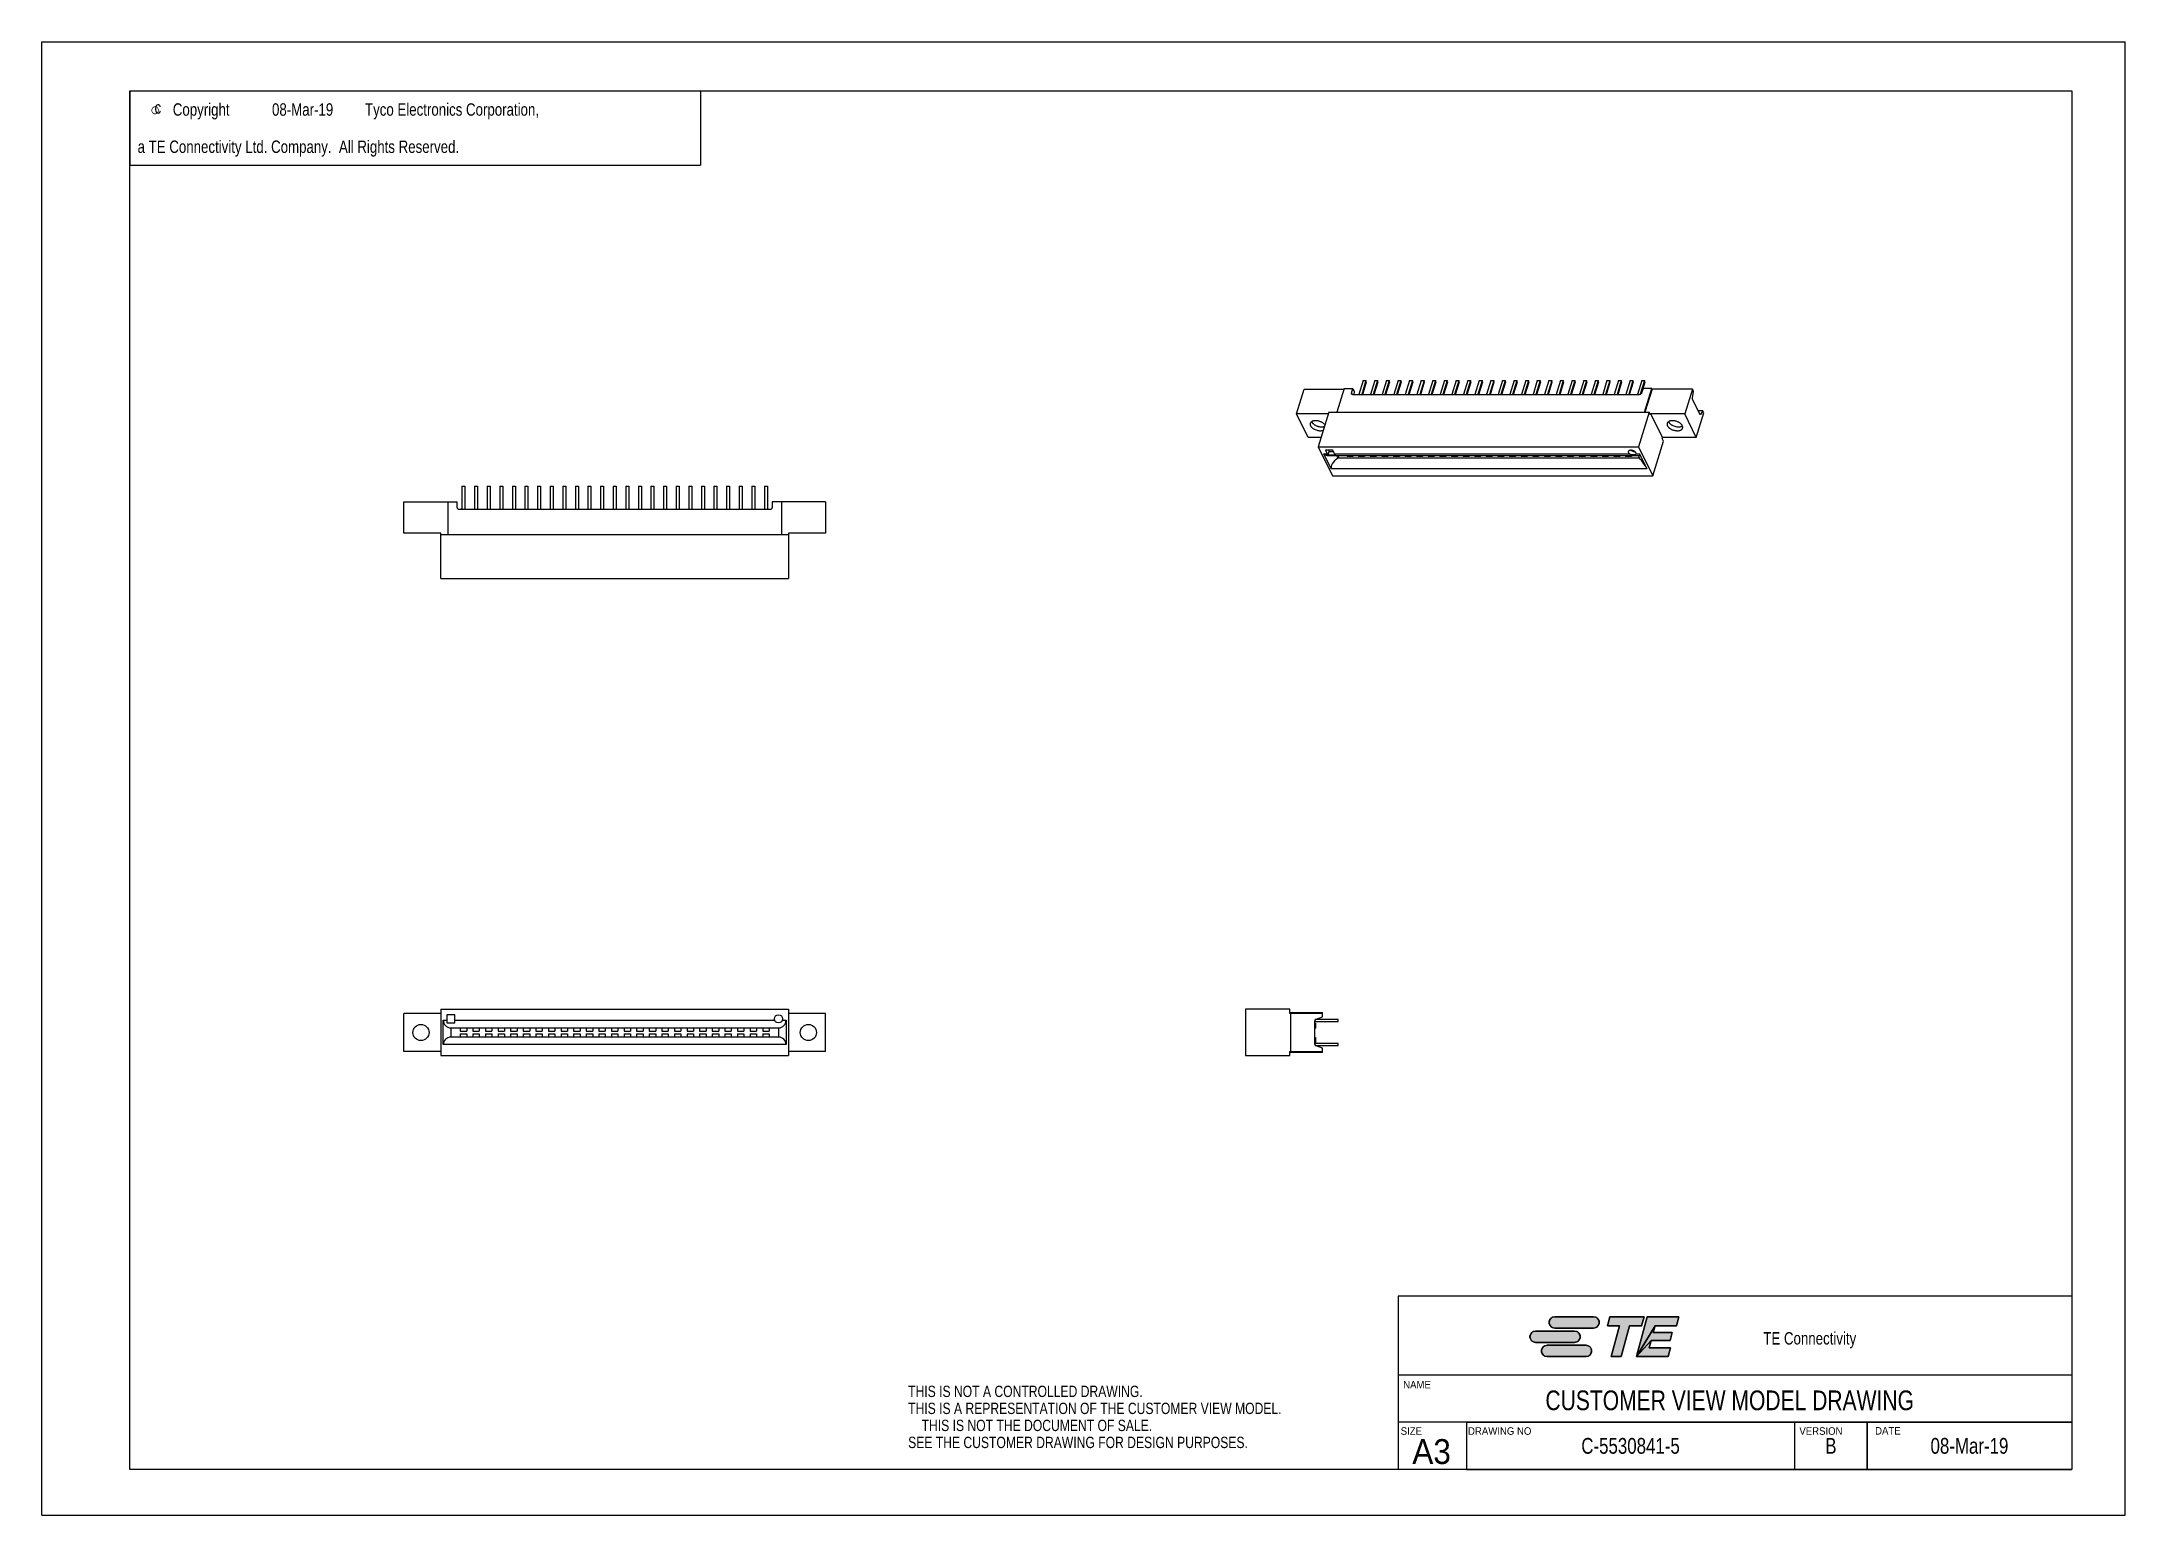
# Model space of a CAD drawing. Extents: x 0 to 420, y 0 to 297.
import ezdxf
from ezdxf.enums import TextEntityAlignment as Align

# ---------------------------------------------------------------- set-up
doc = ezdxf.new("R2010")
doc.units = 0
doc.header["$LTSCALE"] = 23.1
doc.layers.get('0').update_dxf_attribs({"linetype": 'CONTINUOUS'})
doc.layers.add('DRAFT_ENTITY', color=7, linetype='CONTINUOUS')
doc.styles.get("Standard").update_dxf_attribs({"font": 'txt', "width": 0.95})
doc.styles.add('TEXTSTYLE_1', font='gdt', dxfattribs={"width": 0.8})
doc.styles.add('TEXTSTYLE_2', font='txt', dxfattribs={"width": 0.8})

# ---------------------------------------------------------------- blocks, each defined once
blk = doc.blocks.new('TE_CONNECTIVITY_BL0', base_point=(315, 36))
at = {"linetype": 'CONTINUOUS'}
for points in [[(304.83, 40.02), (304.98, 40.02), (312.83, 40.02), (312.98, 40.02), (313.13, 39.99), (313.27, 39.94), (313.4, 39.87), (313.52, 39.79), (313.64, 39.69), (313.73, 39.58), (313.82, 39.45), (313.88, 39.32), (313.93, 39.18), (313.96, 39.03), (313.97, 38.88), (313.96, 38.74), (313.93, 38.59), (313.88, 38.45), (313.82, 38.31), (313.73, 38.19), (313.64, 38.08), (313.52, 37.98), (313.4, 37.9), (313.27, 37.83), (313.13, 37.78), (312.98, 37.75), (304.98, 37.74), (304.83, 37.75), (304.69, 37.78), (304.54, 37.83), (304.41, 37.9), (304.29, 37.98), (304.17, 38.08), (304.08, 38.19), (303.99, 38.31), (303.93, 38.45), (303.88, 38.59), (303.85, 38.74), (303.84, 38.88), (303.85, 39.03), (303.88, 39.18), (303.93, 39.32), (303.99, 39.45), (304.08, 39.58), (304.17, 39.69), (304.29, 39.79), (304.41, 39.87), (304.54, 39.94), (304.69, 39.99)], [(315.59, 38.22), (316.08, 40.02), (322.98, 40.02), (322.5, 38.22), (320.09, 38.22), (318.41, 31.98), (316.33, 31.98), (318.01, 38.22)], [(330.01, 40.02), (329.52, 38.22), (325.21, 38.22), (321.49, 31.98), (323.64, 40.02)], [(328.69, 36.83), (328.26, 35.22), (324.4, 35.22), (321.49, 31.98), (325.21, 38.22), (324.84, 36.83)], [(300.98, 37.13), (301.13, 37.14), (308.98, 37.14), (309.13, 37.13), (309.28, 37.1), (309.42, 37.05), (309.55, 36.99), (309.68, 36.9), (309.79, 36.81), (309.89, 36.69), (309.97, 36.57), (310.04, 36.44), (310.08, 36.3), (310.11, 36.15), (310.12, 36), (310.11, 35.85), (310.08, 35.7), (310.04, 35.56), (309.97, 35.43), (309.89, 35.31), (309.79, 35.19), (309.68, 35.1), (309.55, 35.01), (309.42, 34.95), (309.28, 34.9), (309.13, 34.87), (301.13, 34.86), (300.98, 34.87), (300.84, 34.9), (300.7, 34.95), (300.56, 35.01), (300.44, 35.1), (300.33, 35.19), (300.23, 35.31), (300.15, 35.43), (300.08, 35.56), (300.03, 35.7), (300, 35.85), (299.99, 36), (300, 36.15), (300.03, 36.3), (300.08, 36.44), (300.15, 36.57), (300.23, 36.69), (300.33, 36.81), (300.44, 36.9), (300.56, 36.99), (300.7, 37.05), (300.84, 37.1)], [(303.3, 34.25), (303.44, 34.26), (311.29, 34.26), (311.44, 34.25), (311.59, 34.22), (311.73, 34.17), (311.86, 34.1), (311.99, 34.02), (312.1, 33.92), (312.2, 33.81), (312.28, 33.69), (312.35, 33.55), (312.39, 33.41), (312.42, 33.26), (312.43, 33.12), (312.42, 32.97), (312.39, 32.82), (312.35, 32.68), (312.28, 32.55), (312.2, 32.42), (312.1, 32.31), (311.99, 32.21), (311.86, 32.13), (311.73, 32.06), (311.59, 32.01), (311.44, 31.98), (303.44, 31.98), (303.3, 31.98), (303.15, 32.01), (303.01, 32.06), (302.87, 32.13), (302.75, 32.21), (302.64, 32.31), (302.54, 32.42), (302.46, 32.55), (302.39, 32.68), (302.34, 32.82), (302.31, 32.97), (302.3, 33.12), (302.31, 33.26), (302.34, 33.41), (302.39, 33.55), (302.46, 33.69), (302.54, 33.81), (302.64, 33.92), (302.75, 34.02), (302.87, 34.1), (303.01, 34.17), (303.15, 34.22)], [(328.33, 33.78), (327.85, 31.98), (321.49, 31.98), (324.4, 35.22), (324.02, 33.78)]]:
    blk.add_hatch(color=2, dxfattribs=at).paths.add_polyline_path(points)
at = {"color": 2, "linetype": 'CONTINUOUS'}
for p, q in [((312.83, 40.02), (304.98, 40.02)), ((316.08, 40.02), (315.59, 38.22)), ((315.59, 38.22), (318.01, 38.22)), ((322.98, 40.02), (316.08, 40.02)), ((318.01, 38.22), (316.33, 31.98)), ((318.41, 31.98), (320.09, 38.22)), ((320.09, 38.22), (322.5, 38.22)), ((323.64, 40.02), (321.49, 31.98)), ((322.5, 38.22), (322.98, 40.02)), ((330.01, 40.02), (323.64, 40.02)), ((324.84, 36.83), (325.21, 38.22)), ((325.21, 38.22), (329.52, 38.22)), ((329.52, 38.22), (330.01, 40.02)), ((308.98, 37.14), (301.13, 37.14)), ((301.13, 34.86), (308.98, 34.86)), ((311.29, 34.26), (303.44, 34.26)), ((304.98, 37.74), (312.83, 37.74)), ((324.02, 33.78), (324.4, 35.22)), ((328.33, 33.78), (324.02, 33.78)), ((324.4, 35.22), (328.26, 35.22)), ((328.69, 36.83), (324.84, 36.83)), ((327.85, 31.98), (328.33, 33.78)), ((328.26, 35.22), (328.69, 36.83)), ((303.44, 31.98), (311.29, 31.98)), ((316.33, 31.98), (318.41, 31.98)), ((321.49, 31.98), (327.85, 31.98))]:
    blk.add_line(p, q, dxfattribs=at)
for points in [[(304.83, 40.02), (304.98, 40.02), (312.83, 40.02), (312.98, 40.02), (313.13, 39.99), (313.27, 39.94), (313.4, 39.87), (313.52, 39.79), (313.64, 39.69), (313.73, 39.58), (313.82, 39.45), (313.88, 39.32), (313.93, 39.18), (313.96, 39.03), (313.97, 38.88), (313.96, 38.74), (313.93, 38.59), (313.88, 38.45), (313.82, 38.31), (313.73, 38.19), (313.64, 38.08), (313.52, 37.98), (313.4, 37.9), (313.27, 37.83), (313.13, 37.78), (312.98, 37.75), (304.98, 37.74), (304.83, 37.75), (304.69, 37.78), (304.54, 37.83), (304.41, 37.9), (304.29, 37.98), (304.17, 38.08), (304.08, 38.19), (303.99, 38.31), (303.93, 38.45), (303.88, 38.59), (303.85, 38.74), (303.84, 38.88), (303.85, 39.03), (303.88, 39.18), (303.93, 39.32), (303.99, 39.45), (304.08, 39.58), (304.17, 39.69), (304.29, 39.79), (304.41, 39.87), (304.54, 39.94), (304.69, 39.99), (304.83, 40.02)], [(315.59, 38.22), (316.08, 40.02), (322.98, 40.02), (322.5, 38.22), (320.09, 38.22), (318.41, 31.98), (316.33, 31.98), (318.01, 38.22), (315.59, 38.22)], [(330.01, 40.02), (329.52, 38.22), (325.21, 38.22), (321.49, 31.98), (323.64, 40.02), (330.01, 40.02)], [(328.69, 36.83), (328.26, 35.22), (324.4, 35.22), (321.49, 31.98), (325.21, 38.22), (324.84, 36.83), (328.69, 36.83)], [(300.98, 37.13), (301.13, 37.14), (308.98, 37.14), (309.13, 37.13), (309.28, 37.1), (309.42, 37.05), (309.55, 36.99), (309.68, 36.9), (309.79, 36.81), (309.89, 36.69), (309.97, 36.57), (310.04, 36.44), (310.08, 36.3), (310.11, 36.15), (310.12, 36), (310.11, 35.85), (310.08, 35.7), (310.04, 35.56), (309.97, 35.43), (309.89, 35.31), (309.79, 35.19), (309.68, 35.1), (309.55, 35.01), (309.42, 34.95), (309.28, 34.9), (309.13, 34.87), (301.13, 34.86), (300.98, 34.87), (300.84, 34.9), (300.7, 34.95), (300.56, 35.01), (300.44, 35.1), (300.33, 35.19), (300.23, 35.31), (300.15, 35.43), (300.08, 35.56), (300.03, 35.7), (300, 35.85), (299.99, 36), (300, 36.15), (300.03, 36.3), (300.08, 36.44), (300.15, 36.57), (300.23, 36.69), (300.33, 36.81), (300.44, 36.9), (300.56, 36.99), (300.7, 37.05), (300.84, 37.1), (300.98, 37.13)], [(303.3, 34.25), (303.44, 34.26), (311.29, 34.26), (311.44, 34.25), (311.59, 34.22), (311.73, 34.17), (311.86, 34.1), (311.99, 34.02), (312.1, 33.92), (312.2, 33.81), (312.28, 33.69), (312.35, 33.55), (312.39, 33.41), (312.42, 33.26), (312.43, 33.12), (312.42, 32.97), (312.39, 32.82), (312.35, 32.68), (312.28, 32.55), (312.2, 32.42), (312.1, 32.31), (311.99, 32.21), (311.86, 32.13), (311.73, 32.06), (311.59, 32.01), (311.44, 31.98), (303.44, 31.98), (303.3, 31.98), (303.15, 32.01), (303.01, 32.06), (302.87, 32.13), (302.75, 32.21), (302.64, 32.31), (302.54, 32.42), (302.46, 32.55), (302.39, 32.68), (302.34, 32.82), (302.31, 32.97), (302.3, 33.12), (302.31, 33.26), (302.34, 33.41), (302.39, 33.55), (302.46, 33.69), (302.54, 33.81), (302.64, 33.92), (302.75, 34.02), (302.87, 34.1), (303.01, 34.17), (303.15, 34.22), (303.3, 34.25)], [(328.33, 33.78), (327.85, 31.98), (321.49, 31.98), (324.4, 35.22), (324.02, 33.78), (328.33, 33.78)]]:
    blk.add_lwpolyline(points, dxfattribs=at)
for centre, start, end in [((304.98, 38.88), 90, 270), ((312.83, 38.88), 270, 90), ((301.13, 36), 90, 270), ((303.44, 33.12), 90, 270), ((308.98, 36), 270, 90), ((311.29, 33.12), 270, 90)]:
    blk.add_arc(centre, 1.14, start, end, dxfattribs=at)
for points in [[(309.13, 34.87), (308.98, 34.86), (301.13, 34.86)], [(312.98, 37.75), (312.83, 37.74), (304.98, 37.74)], [(311.44, 31.98), (311.29, 31.98), (303.44, 31.98)]]:
    blk.add_solid(points, dxfattribs=at)

msp = doc.modelspace()

# ---------------------------------------------------------------- linework, layer by layer
at = {"color": 7, "linetype": 'CONTINUOUS'}
for p, q in [((0, 0), (0, 297)), ((0, 297), (420, 297)), ((420, 0), (420, 297)), ((17.78, 9.23), (17.78, 287.08)), ((17.78, 287.08), (409.21, 287.08)), ((409.21, 287.08), (409.21, 9.23)), ((252.94, 221.97), (254.48, 226.94)), ((254.48, 226.94), (262.49, 226.94)), ((262.54, 227.08), (261.06, 222.31)), ((262.54, 227.08), (264.29, 227.08)), ((264.02, 226.19), (264.29, 227.08)), ((264.29, 227.08), (264.56, 226.53)), ((266.38, 228.69), (265.52, 225.89)), ((266.94, 228.69), (266.08, 225.89)), ((266.28, 225.89), (267.06, 228.45)), ((266.38, 228.69), (266.94, 228.69)), ((267.06, 228.45), (266.94, 228.69)), ((268.72, 228.69), (267.86, 225.89)), ((269.28, 228.69), (268.42, 225.89)), ((268.61, 225.89), (269.4, 228.45)), ((268.72, 228.69), (269.28, 228.69)), ((269.4, 228.45), (269.28, 228.69)), ((271.06, 228.69), (270.19, 225.89)), ((271.62, 228.69), (270.76, 225.89)), ((270.95, 225.89), (271.74, 228.45)), ((271.06, 228.69), (271.62, 228.69)), ((271.74, 228.45), (271.62, 228.69)), ((273.4, 228.69), (272.53, 225.89)), ((273.96, 228.69), (273.1, 225.89)), ((273.29, 225.89), (274.08, 228.45)), ((273.4, 228.69), (273.96, 228.69)), ((274.08, 228.45), (273.96, 228.69)), ((275.74, 228.69), (274.87, 225.89)), ((276.3, 228.69), (275.44, 225.89)), ((275.63, 225.89), (276.42, 228.45)), ((275.74, 228.69), (276.3, 228.69)), ((276.42, 228.45), (276.3, 228.69)), ((278.08, 228.69), (277.21, 225.89)), ((278.64, 228.69), (277.77, 225.89)), ((277.97, 225.89), (278.76, 228.45)), ((278.08, 228.69), (278.64, 228.69)), ((278.76, 228.45), (278.64, 228.69)), ((280.42, 228.69), (279.55, 225.89)), ((280.98, 228.69), (280.11, 225.89)), ((280.31, 225.89), (281.1, 228.45)), ((280.42, 228.69), (280.98, 228.69)), ((281.1, 228.45), (280.98, 228.69)), ((282.76, 228.69), (281.89, 225.89)), ((283.32, 228.69), (282.45, 225.89)), ((282.65, 225.89), (283.44, 228.45)), ((282.76, 228.69), (283.32, 228.69)), ((283.44, 228.45), (283.32, 228.69)), ((285.1, 228.69), (284.23, 225.89)), ((285.66, 228.69), (284.79, 225.89)), ((284.99, 225.89), (285.78, 228.45)), ((285.1, 228.69), (285.66, 228.69)), ((285.78, 228.45), (285.66, 228.69)), ((287.44, 228.69), (286.57, 225.89)), ((288, 228.69), (287.13, 225.89)), ((287.33, 225.89), (288.12, 228.45)), ((287.44, 228.69), (288, 228.69)), ((288.12, 228.45), (288, 228.69)), ((289.78, 228.69), (288.91, 225.89)), ((290.34, 228.69), (289.47, 225.89)), ((289.67, 225.89), (290.46, 228.45)), ((289.78, 228.69), (290.34, 228.69)), ((290.46, 228.45), (290.34, 228.69)), ((292.12, 228.69), (291.25, 225.89)), ((292.68, 228.69), (291.81, 225.89)), ((292.01, 225.89), (292.8, 228.45)), ((292.12, 228.69), (292.68, 228.69)), ((292.8, 228.45), (292.68, 228.69)), ((294.46, 228.69), (293.59, 225.89)), ((295.02, 228.69), (294.15, 225.89)), ((294.35, 225.89), (295.14, 228.45)), ((294.46, 228.69), (295.02, 228.69)), ((295.14, 228.45), (295.02, 228.69)), ((296.8, 228.69), (295.93, 225.89)), ((297.36, 228.69), (296.49, 225.89)), ((296.69, 225.89), (297.48, 228.45)), ((296.8, 228.69), (297.36, 228.69)), ((297.48, 228.45), (297.36, 228.69)), ((299.13, 228.69), (298.27, 225.89)), ((299.7, 228.69), (298.83, 225.89)), ((299.03, 225.89), (299.82, 228.45)), ((299.13, 228.69), (299.7, 228.69)), ((299.82, 228.45), (299.7, 228.69)), ((301.47, 228.69), (300.61, 225.89)), ((302.04, 228.69), (301.17, 225.89)), ((301.37, 225.89), (302.16, 228.45)), ((301.47, 228.69), (302.04, 228.69)), ((302.16, 228.45), (302.04, 228.69)), ((303.81, 228.69), (302.95, 225.89)), ((304.38, 228.69), (303.51, 225.89)), ((303.71, 225.89), (304.5, 228.45)), ((303.81, 228.69), (304.38, 228.69)), ((304.5, 228.45), (304.38, 228.69)), ((306.15, 228.69), (305.29, 225.89)), ((306.71, 228.69), (305.85, 225.89)), ((306.05, 225.89), (306.84, 228.45)), ((306.15, 228.69), (306.71, 228.69)), ((306.84, 228.45), (306.71, 228.69)), ((308.49, 228.69), (307.63, 225.89)), ((309.05, 228.69), (308.19, 225.89)), ((308.39, 225.89), (309.18, 228.45)), ((308.49, 228.69), (309.05, 228.69)), ((309.18, 228.45), (309.05, 228.69)), ((310.83, 228.69), (309.97, 225.89)), ((311.39, 228.69), (310.53, 225.89)), ((310.73, 225.89), (311.52, 228.45)), ((310.83, 228.69), (311.39, 228.69)), ((311.52, 228.45), (311.39, 228.69)), ((313.17, 228.69), (312.31, 225.89)), ((313.73, 228.69), (312.87, 225.89)), ((313.07, 225.89), (313.85, 228.45)), ((313.17, 228.69), (313.73, 228.69)), ((313.85, 228.45), (313.73, 228.69)), ((315.51, 228.69), (314.65, 225.89)), ((316.07, 228.69), (315.21, 225.89)), ((315.4, 225.89), (316.19, 228.45)), ((315.51, 228.69), (316.07, 228.69)), ((316.19, 228.45), (316.07, 228.69)), ((317.85, 228.69), (316.98, 225.89)), ((318.41, 228.69), (317.55, 225.89)), ((317.74, 225.89), (318.53, 228.45)), ((317.85, 228.69), (318.41, 228.69)), ((318.53, 228.45), (318.41, 228.69)), ((320.19, 228.69), (319.32, 225.89)), ((320.75, 228.69), (319.89, 225.89)), ((320.08, 225.89), (320.87, 228.45)), ((320.19, 228.69), (320.75, 228.69)), ((320.87, 228.45), (320.75, 228.69)), ((322.53, 228.69), (321.66, 225.89)), ((323.09, 228.69), (322.24, 225.93)), ((322.78, 227.08), (322.5, 226.19)), ((322.53, 228.69), (323.09, 228.69)), ((324.53, 227.08), (322.78, 227.08)), ((322.79, 227.08), (323.21, 228.45)), ((323.06, 222.31), (324.53, 227.08)), ((323.21, 228.45), (323.09, 228.69)), ((324.6, 226.94), (323.17, 222.31)), ((324.53, 227.08), (324.6, 226.94)), ((332.73, 226.94), (324.6, 226.94)), ((332.73, 226.94), (331.2, 221.97)), ((332.94, 226.53), (332.73, 226.94)), ((264.02, 226.19), (264.15, 225.91)), ((264.27, 225.89), (322.06, 225.89)), ((264.56, 226.53), (264.48, 225.89)), ((332.77, 225.25), (332.94, 226.53)), ((334.24, 221.93), (332.82, 224.83)), ((334.86, 222.62), (333.9, 222.62)), ((334.86, 222.62), (334.41, 221.91)), ((335.06, 222.21), (334.86, 222.62)), ((255.27, 217.23), (252.94, 221.97)), ((259.35, 221.97), (252.94, 221.97)), ((259.46, 222.31), (257.31, 215.34)), ((259.46, 222.31), (324.03, 222.31)), ((324.03, 222.31), (321.88, 215.34)), ((324.29, 221.77), (324.03, 222.31)), ((324.35, 221.97), (324.29, 221.77)), ((331.2, 221.97), (324.35, 221.97)), ((326.68, 217.23), (324.35, 221.97)), ((333.52, 217.23), (331.2, 221.97)), ((333.52, 217.23), (335.06, 222.21)), ((334.41, 221.91), (334.26, 221.91)), ((257.89, 217.23), (255.27, 217.23)), ((257.31, 215.34), (260.16, 209.53)), ((257.31, 215.34), (321.88, 215.34)), ((258.77, 214.65), (259.11, 213.96)), ((260.27, 214.65), (258.77, 214.65)), ((259.29, 213.71), (259.51, 214.42)), ((259.4, 214.65), (259.51, 214.42)), ((259.51, 214.42), (260.38, 214.42)), ((260.6, 213.96), (260.27, 214.65)), ((321.88, 215.34), (324.73, 209.53)), ((324.73, 209.53), (326.88, 216.5)), ((326.68, 217.23), (326.62, 217.03)), ((326.88, 216.5), (326.62, 217.03)), ((333.52, 217.23), (326.68, 217.23)), ((259.95, 210.91), (258.45, 213.96)), ((258.45, 213.96), (259.11, 213.96)), ((259.13, 213.63), (322.14, 213.63)), ((259.29, 213.71), (260.79, 213.71)), ((323.58, 210.91), (259.95, 210.91)), ((260.6, 213.96), (319.98, 213.96)), ((260.97, 213.63), (261.26, 213.05)), ((261.44, 213.63), (261.26, 213.05)), ((322.09, 213.05), (261.26, 213.05)), ((263.12, 213.43), (264.31, 213.43)), ((264.37, 213.63), (264.31, 213.43)), ((265.46, 213.43), (266.65, 213.43)), ((266.71, 213.63), (266.65, 213.43)), ((267.8, 213.43), (268.99, 213.43)), ((269.05, 213.63), (268.99, 213.43)), ((270.14, 213.43), (271.33, 213.43)), ((271.39, 213.63), (271.33, 213.43)), ((272.48, 213.43), (273.67, 213.43)), ((273.73, 213.63), (273.67, 213.43)), ((274.82, 213.43), (276.01, 213.43)), ((276.07, 213.63), (276.01, 213.43)), ((277.16, 213.43), (278.35, 213.43)), ((278.41, 213.63), (278.35, 213.43)), ((279.49, 213.43), (280.69, 213.43)), ((280.75, 213.63), (280.69, 213.43)), ((281.83, 213.43), (283.03, 213.43)), ((283.09, 213.63), (283.03, 213.43)), ((284.17, 213.43), (285.37, 213.43)), ((285.43, 213.63), (285.37, 213.43)), ((286.51, 213.43), (287.71, 213.43)), ((287.77, 213.63), (287.71, 213.43)), ((288.85, 213.43), (290.05, 213.43)), ((290.11, 213.63), (290.05, 213.43)), ((291.19, 213.43), (292.39, 213.43)), ((292.45, 213.63), (292.39, 213.43)), ((293.53, 213.43), (294.72, 213.43)), ((294.79, 213.63), (294.72, 213.43)), ((295.87, 213.43), (297.06, 213.43)), ((297.13, 213.63), (297.06, 213.43)), ((298.21, 213.43), (299.4, 213.43)), ((299.47, 213.63), (299.4, 213.43)), ((300.55, 213.43), (301.74, 213.43)), ((301.81, 213.63), (301.74, 213.43)), ((302.89, 213.43), (304.08, 213.43)), ((304.15, 213.63), (304.08, 213.43)), ((305.23, 213.43), (306.42, 213.43)), ((306.49, 213.63), (306.42, 213.43)), ((307.57, 213.43), (308.76, 213.43)), ((308.83, 213.63), (308.76, 213.43)), ((309.91, 213.43), (311.1, 213.43)), ((311.16, 213.63), (311.1, 213.43)), ((312.25, 213.43), (313.44, 213.43)), ((313.5, 213.63), (313.44, 213.43)), ((314.59, 213.43), (315.78, 213.43)), ((315.84, 213.63), (315.78, 213.43)), ((316.93, 213.43), (318.12, 213.43)), ((318.18, 213.63), (318.12, 213.43)), ((319.27, 213.43), (320.46, 213.43)), ((320.52, 213.63), (320.46, 213.43)), ((321.38, 213.96), (321.37, 213.9)), ((321.38, 213.96), (322.09, 213.96)), ((321.8, 213.63), (322.09, 213.05)), ((322.09, 213.96), (323.58, 210.91)), ((84.72, 207.45), (84.72, 202.75)), ((84.72, 207.45), (85.32, 207.45)), ((85.32, 207.45), (85.32, 202.75)), ((87.26, 207.45), (87.26, 202.75)), ((87.26, 207.45), (87.86, 207.45)), ((87.86, 207.45), (87.86, 202.75)), ((89.8, 207.45), (89.8, 202.75)), ((89.8, 207.45), (90.4, 207.45)), ((90.4, 207.45), (90.4, 202.75)), ((92.34, 207.45), (92.34, 202.75)), ((92.34, 207.45), (92.94, 207.45)), ((92.94, 207.45), (92.94, 202.75)), ((94.88, 207.45), (94.88, 202.75)), ((94.88, 207.45), (95.48, 207.45)), ((95.48, 207.45), (95.48, 202.75)), ((97.42, 207.45), (97.42, 202.75)), ((97.42, 207.45), (98.02, 207.45)), ((98.02, 207.45), (98.02, 202.75)), ((99.96, 207.45), (99.96, 202.75)), ((99.96, 207.45), (100.56, 207.45)), ((100.56, 207.45), (100.56, 202.75)), ((102.5, 207.45), (102.5, 202.75)), ((102.5, 207.45), (103.1, 207.45)), ((103.1, 207.45), (103.1, 202.75)), ((105.04, 207.45), (105.04, 202.75)), ((105.04, 207.45), (105.64, 207.45)), ((105.64, 207.45), (105.64, 202.75)), ((107.58, 207.45), (107.58, 202.75)), ((107.58, 207.45), (108.18, 207.45)), ((108.18, 207.45), (108.18, 202.75)), ((110.12, 207.45), (110.12, 202.75)), ((110.12, 207.45), (110.72, 207.45)), ((110.72, 207.45), (110.72, 202.75)), ((112.66, 207.45), (112.66, 202.75)), ((112.66, 207.45), (113.26, 207.45)), ((113.26, 207.45), (113.26, 202.75)), ((115.2, 207.45), (115.2, 202.75)), ((115.2, 207.45), (115.8, 207.45)), ((115.8, 207.45), (115.8, 202.75)), ((117.74, 207.45), (117.74, 202.75)), ((117.74, 207.45), (118.34, 207.45)), ((118.34, 207.45), (118.34, 202.75)), ((120.28, 207.45), (120.28, 202.75)), ((120.28, 207.45), (120.88, 207.45)), ((120.88, 207.45), (120.88, 202.75)), ((122.82, 207.45), (122.82, 202.75)), ((122.82, 207.45), (123.42, 207.45)), ((123.42, 207.45), (123.42, 202.75)), ((125.36, 207.45), (125.36, 202.75)), ((125.36, 207.45), (125.96, 207.45)), ((125.96, 207.45), (125.96, 202.75)), ((127.9, 207.45), (128.5, 207.45)), ((127.9, 207.45), (127.9, 202.75)), ((128.5, 207.45), (128.5, 202.75)), ((130.44, 207.45), (131.04, 207.45)), ((130.44, 207.45), (130.44, 202.75)), ((131.04, 207.45), (131.04, 202.75)), ((132.98, 207.45), (133.58, 207.45)), ((132.98, 207.45), (132.98, 202.75)), ((133.58, 207.45), (133.58, 202.75)), ((135.52, 207.45), (136.12, 207.45)), ((135.52, 207.45), (135.52, 202.75)), ((136.12, 207.45), (136.12, 202.75)), ((138.06, 207.45), (138.66, 207.45)), ((138.06, 207.45), (138.06, 202.75)), ((138.66, 207.45), (138.66, 202.75)), ((140.6, 207.45), (141.2, 207.45)), ((140.6, 207.45), (140.6, 202.75)), ((141.2, 207.45), (141.2, 202.75)), ((143.14, 207.45), (143.74, 207.45)), ((143.14, 207.45), (143.14, 202.75)), ((143.74, 207.45), (143.74, 202.75)), ((145.68, 207.45), (146.28, 207.45)), ((145.68, 207.45), (145.68, 202.75)), ((146.28, 207.45), (146.28, 202.75)), ((260.16, 209.53), (324.73, 209.53)), ((73.02, 197.92), (73.02, 204.27)), ((73.02, 204.27), (83.75, 204.27)), ((81.84, 204.27), (81.84, 197.67)), ((83.75, 203.13), (83.75, 204.27)), ((84.13, 202.75), (146.87, 202.75)), ((84.51, 202.75), (84.51, 202.88)), ((84.51, 202.88), (84.72, 202.88)), ((157.98, 204.27), (147.25, 204.27)), ((147.25, 204.27), (147.25, 203.13)), ((149.16, 197.67), (149.16, 204.27)), ((157.98, 204.27), (157.98, 197.92)), ((80.45, 197.92), (73.02, 197.92)), ((80.45, 188.78), (80.45, 197.92)), ((80.45, 197.67), (150.55, 197.67)), ((157.98, 197.92), (150.55, 197.92)), ((150.55, 197.92), (150.55, 188.78)), ((80.45, 188.78), (150.55, 188.78)), ((73.02, 93.5), (73.02, 101.12)), ((80.45, 101.12), (73.02, 101.12)), ((80.45, 101.99), (80.45, 92.64)), ((80.45, 101.99), (150.55, 101.99)), ((81.67, 100.87), (81.67, 99.24)), ((83.29, 100.87), (81.67, 100.87)), ((83.29, 99.24), (83.29, 100.87)), ((150.55, 101.99), (150.55, 92.64)), ((157.98, 101.12), (150.55, 101.12)), ((157.98, 93.5), (157.98, 101.12)), ((242.67, 101.99), (242.67, 92.64)), ((251.56, 101.99), (242.67, 101.99)), ((251.56, 101.12), (251.56, 101.99)), ((251.56, 101.35), (258.16, 101.35)), ((258.16, 101.12), (251.56, 101.12)), ((251.81, 93.5), (251.81, 101.12)), ((258.16, 100.46), (258.16, 101.35)), ((80.96, 94.86), (80.96, 99.77)), ((80.96, 99.77), (81.67, 99.77)), ((81.67, 99.24), (83.29, 99.24)), ((82.48, 98.25), (82.48, 96.38)), ((82.48, 98.25), (148.52, 98.25)), ((83.29, 99.77), (147.76, 99.77)), ((84.37, 98.25), (84.37, 97.59)), ((84.37, 97.59), (85.67, 97.59)), ((84.37, 97.03), (84.37, 96.38)), ((84.37, 97.03), (85.67, 97.03)), ((85.67, 98.25), (85.67, 97.59)), ((85.67, 97.03), (85.67, 96.38)), ((86.91, 98.25), (86.91, 97.59)), ((86.91, 97.59), (88.21, 97.59)), ((86.91, 97.03), (86.91, 96.38)), ((86.91, 97.03), (88.21, 97.03)), ((88.21, 98.25), (88.21, 97.59)), ((88.21, 97.03), (88.21, 96.38)), ((89.45, 98.25), (89.45, 97.59)), ((89.45, 97.59), (90.75, 97.59)), ((89.45, 97.03), (89.45, 96.38)), ((89.45, 97.03), (90.75, 97.03)), ((90.75, 98.25), (90.75, 97.59)), ((90.75, 97.03), (90.75, 96.38)), ((91.99, 98.25), (91.99, 97.59)), ((91.99, 97.59), (93.29, 97.59)), ((91.99, 97.03), (91.99, 96.38)), ((91.99, 97.03), (93.29, 97.03)), ((93.29, 98.25), (93.29, 97.59)), ((93.29, 97.03), (93.29, 96.38)), ((94.53, 98.25), (94.53, 97.59)), ((94.53, 97.59), (95.83, 97.59)), ((94.53, 97.03), (94.53, 96.38)), ((94.53, 97.03), (95.83, 97.03)), ((95.83, 98.25), (95.83, 97.59)), ((95.83, 97.03), (95.83, 96.38)), ((97.07, 98.25), (97.07, 97.59)), ((97.07, 97.59), (98.37, 97.59)), ((97.07, 97.03), (97.07, 96.38)), ((97.07, 97.03), (98.37, 97.03)), ((98.37, 98.25), (98.37, 97.59)), ((98.37, 97.03), (98.37, 96.38)), ((99.61, 98.25), (99.61, 97.59)), ((99.61, 97.59), (100.91, 97.59)), ((99.61, 97.03), (99.61, 96.38)), ((99.61, 97.03), (100.91, 97.03)), ((100.91, 98.25), (100.91, 97.59)), ((100.91, 97.03), (100.91, 96.38)), ((102.15, 98.25), (102.15, 97.59)), ((102.15, 97.59), (103.45, 97.59)), ((102.15, 97.03), (102.15, 96.38)), ((102.15, 97.03), (103.45, 97.03)), ((103.45, 98.25), (103.45, 97.59)), ((103.45, 97.03), (103.45, 96.38)), ((104.69, 98.25), (104.69, 97.59)), ((104.69, 97.59), (105.99, 97.59)), ((104.69, 97.03), (104.69, 96.38)), ((104.69, 97.03), (105.99, 97.03)), ((105.99, 98.25), (105.99, 97.59)), ((105.99, 97.03), (105.99, 96.38)), ((107.23, 98.25), (107.23, 97.59)), ((107.23, 97.59), (108.53, 97.59)), ((107.23, 97.03), (107.23, 96.38)), ((107.23, 97.03), (108.53, 97.03)), ((108.53, 98.25), (108.53, 97.59)), ((108.53, 97.03), (108.53, 96.38)), ((109.77, 98.25), (109.77, 97.59)), ((109.77, 97.59), (111.07, 97.59)), ((109.77, 97.03), (109.77, 96.38)), ((109.77, 97.03), (111.07, 97.03)), ((111.07, 98.25), (111.07, 97.59)), ((111.07, 97.03), (111.07, 96.38)), ((112.31, 98.25), (112.31, 97.59)), ((112.31, 97.59), (113.61, 97.59)), ((112.31, 97.03), (112.31, 96.38)), ((112.31, 97.03), (113.61, 97.03)), ((113.61, 98.25), (113.61, 97.59)), ((113.61, 97.03), (113.61, 96.38)), ((114.85, 98.25), (114.85, 97.59)), ((114.85, 97.59), (116.15, 97.59)), ((114.85, 97.03), (114.85, 96.38)), ((114.85, 97.03), (116.15, 97.03)), ((116.15, 98.25), (116.15, 97.59)), ((116.15, 97.03), (116.15, 96.38)), ((117.39, 98.25), (117.39, 97.59)), ((117.39, 97.59), (118.69, 97.59)), ((117.39, 97.03), (118.69, 97.03)), ((117.39, 97.03), (117.39, 96.38)), ((118.69, 98.25), (118.69, 97.59)), ((118.69, 97.03), (118.69, 96.38)), ((119.93, 98.25), (119.93, 97.59)), ((119.93, 97.59), (121.23, 97.59)), ((119.93, 97.03), (121.23, 97.03)), ((119.93, 97.03), (119.93, 96.38)), ((121.23, 98.25), (121.23, 97.59)), ((121.23, 97.03), (121.23, 96.38)), ((122.47, 98.25), (122.47, 97.59)), ((122.47, 97.59), (123.77, 97.59)), ((122.47, 97.03), (123.77, 97.03)), ((122.47, 97.03), (122.47, 96.38)), ((123.77, 98.25), (123.77, 97.59)), ((123.77, 97.03), (123.77, 96.38)), ((125.01, 98.25), (125.01, 97.59)), ((125.01, 97.59), (126.31, 97.59)), ((125.01, 97.03), (126.31, 97.03)), ((125.01, 97.03), (125.01, 96.38)), ((126.31, 98.25), (126.31, 97.59)), ((126.31, 97.03), (126.31, 96.38)), ((127.55, 98.25), (127.55, 97.59)), ((127.55, 97.59), (128.85, 97.59)), ((127.55, 97.03), (128.85, 97.03)), ((127.55, 97.03), (127.55, 96.38)), ((128.85, 98.25), (128.85, 97.59)), ((128.85, 97.03), (128.85, 96.38)), ((130.09, 98.25), (130.09, 97.59)), ((130.09, 97.59), (131.39, 97.59)), ((130.09, 97.03), (131.39, 97.03)), ((130.09, 97.03), (130.09, 96.38)), ((131.39, 98.25), (131.39, 97.59)), ((131.39, 97.03), (131.39, 96.38)), ((132.63, 98.25), (132.63, 97.59)), ((132.63, 97.59), (133.93, 97.59)), ((132.63, 97.03), (133.93, 97.03)), ((132.63, 97.03), (132.63, 96.38)), ((133.93, 98.25), (133.93, 97.59)), ((133.93, 97.03), (133.93, 96.38)), ((135.17, 98.25), (135.17, 97.59)), ((135.17, 97.59), (136.47, 97.59)), ((135.17, 97.03), (136.47, 97.03)), ((135.17, 97.03), (135.17, 96.38)), ((136.47, 98.25), (136.47, 97.59)), ((136.47, 97.03), (136.47, 96.38)), ((137.71, 98.25), (137.71, 97.59)), ((137.71, 97.59), (139.01, 97.59)), ((137.71, 97.03), (139.01, 97.03)), ((137.71, 97.03), (137.71, 96.38)), ((139.01, 98.25), (139.01, 97.59)), ((139.01, 97.03), (139.01, 96.38)), ((140.25, 98.25), (140.25, 97.59)), ((140.25, 97.59), (141.55, 97.59)), ((140.25, 97.03), (141.55, 97.03)), ((140.25, 97.03), (140.25, 96.38)), ((141.55, 98.25), (141.55, 97.59)), ((141.55, 97.03), (141.55, 96.38)), ((142.79, 98.25), (142.79, 97.59)), ((142.79, 97.59), (144.09, 97.59)), ((142.79, 97.03), (144.09, 97.03)), ((142.79, 97.03), (142.79, 96.38)), ((144.09, 98.25), (144.09, 97.59)), ((144.09, 97.03), (144.09, 96.38)), ((145.33, 98.25), (145.33, 97.59)), ((145.33, 97.59), (146.63, 97.59)), ((145.33, 97.03), (146.63, 97.03)), ((145.33, 97.03), (145.33, 96.38)), ((146.63, 98.25), (146.63, 97.59)), ((146.63, 97.03), (146.63, 96.38)), ((148.52, 98.25), (148.52, 96.38)), ((149.28, 99.77), (150.04, 99.77)), ((150.04, 99.77), (150.04, 94.86)), ((256.64, 94.98), (256.64, 99.64)), ((256.64, 99.54), (261.33, 99.54)), ((256.64, 99.22), (256.76, 99.22)), ((256.64, 99.11), (256.76, 99.11)), ((256.64, 98.63), (256.76, 98.63)), ((256.64, 98.57), (256.76, 98.57)), ((256.64, 98.48), (256.76, 98.48)), ((256.64, 98.44), (256.76, 98.44)), ((256.64, 98.35), (256.76, 98.35)), ((256.64, 98.27), (256.76, 98.27)), ((256.64, 98.22), (256.76, 98.22)), ((256.64, 98.2), (256.76, 98.2)), ((256.76, 99.22), (256.76, 98.2)), ((261.33, 99.94), (256.79, 99.94)), ((256.89, 100), (258.16, 100.46)), ((261.33, 99.54), (261.33, 99.94)), ((80.45, 93.5), (73.02, 93.5)), ((80.45, 92.64), (150.55, 92.64)), ((150.04, 94.86), (80.96, 94.86)), ((148.52, 96.38), (82.48, 96.38)), ((157.98, 93.5), (150.55, 93.5)), ((242.67, 92.64), (251.56, 92.64)), ((251.56, 93.5), (258.16, 93.5)), ((251.56, 92.64), (251.56, 93.5)), ((258.16, 93.27), (251.56, 93.27)), ((256.64, 96.3), (256.76, 96.3)), ((256.64, 95.28), (256.76, 95.28)), ((261.33, 95.09), (256.64, 95.09)), ((256.76, 96.3), (256.76, 95.28)), ((256.79, 94.69), (261.33, 94.69)), ((258.16, 94.16), (256.89, 94.63)), ((258.16, 93.27), (258.16, 94.16)), ((261.33, 94.69), (261.33, 95.09)), ((409.21, 44.16), (273.44, 44.16)), ((273.44, 44.16), (273.44, 9.23)), ((409.21, 18.76), (273.44, 18.76)), ((287.21, 18.76), (287.21, 9.23)), ((353.33, 18.76), (353.33, 9.23)), ((367.96, 9.23), (367.96, 18.76)), ((409.21, 9.23), (17.78, 9.23)), ((30.48, 9.23), (17.78, 9.23)), ((0, 0), (420, 0))]:
    msp.add_line(p, q, dxfattribs=at)
at = {"color": 2, "linetype": 'CONTINUOUS'}
for p, q in [((17.78, 287.08), (132.78, 287.08)), ((17.78, 287.08), (17.78, 272.08)), ((132.78, 287.08), (132.78, 272.08)), ((17.78, 272.08), (132.78, 272.08)), ((287.21, 18.76), (409.21, 18.76)), ((287.21, 18.76), (287.21, 9.23)), ((353.33, 18.76), (353.33, 9.23)), ((367.96, 18.76), (367.96, 9.23)), ((409.21, 18.76), (409.21, 9.23)), ((287.21, 9.23), (409.21, 9.23))]:
    msp.add_line(p, q, dxfattribs=at)
at = {"color": 7, "linetype": 'CONTINUOUS'}
for centre, radius in [((148.52, 100.06), 0.813), ((76.45, 97.31), 1.63), ((154.55, 97.31), 1.63)]:
    msp.add_circle(centre, radius, dxfattribs=at)
for centre, radius, start, end in [((256.82, 220.78), 0.902, 203.962, 206.1512), ((328.76, 220.78), 0.902, 203.962, 206.1512), ((268.6, 213.7), 5.48, 180.7419, 182.8739), ((269.79, 213.7), 5.48, 180.7419, 182.8739), ((270.93, 213.7), 5.48, 180.7419, 182.8739), ((272.13, 213.7), 5.48, 180.7419, 182.8739), ((273.27, 213.7), 5.48, 180.7419, 182.8739), ((274.47, 213.7), 5.48, 180.7419, 182.8739), ((275.61, 213.7), 5.48, 180.7419, 182.8739), ((276.81, 213.7), 5.48, 180.7419, 182.8739), ((277.95, 213.7), 5.48, 180.7419, 182.8739), ((279.15, 213.7), 5.48, 180.7419, 182.8739), ((280.29, 213.7), 5.48, 180.7419, 182.8739), ((281.49, 213.7), 5.48, 180.7419, 182.8739), ((282.63, 213.7), 5.48, 180.7419, 182.8739), ((283.83, 213.7), 5.48, 180.7419, 182.8739), ((284.97, 213.7), 5.48, 180.7419, 182.8739), ((286.17, 213.7), 5.48, 180.7419, 182.8739), ((287.31, 213.7), 5.48, 180.7419, 182.8739), ((288.5, 213.7), 5.48, 180.7419, 182.8739), ((289.65, 213.7), 5.48, 180.7419, 182.8739), ((290.84, 213.7), 5.48, 180.7419, 182.8739), ((291.99, 213.7), 5.48, 180.7419, 182.8739), ((293.18, 213.7), 5.48, 180.7419, 182.8739), ((294.33, 213.7), 5.48, 180.7419, 182.8739), ((295.52, 213.7), 5.48, 180.7419, 182.8739), ((296.67, 213.7), 5.48, 180.7419, 182.8739), ((297.86, 213.7), 5.48, 180.7419, 182.8739), ((299.01, 213.7), 5.48, 180.7419, 182.8739), ((300.2, 213.7), 5.48, 180.7419, 182.8739), ((301.35, 213.7), 5.48, 180.7419, 182.8739), ((302.54, 213.7), 5.48, 180.7419, 182.8739), ((303.69, 213.7), 5.48, 180.7419, 182.8739), ((304.88, 213.7), 5.48, 180.7419, 182.8739), ((306.03, 213.7), 5.48, 180.7419, 182.8739), ((307.22, 213.7), 5.48, 180.7419, 182.8739), ((308.37, 213.7), 5.48, 180.7419, 182.8739), ((309.56, 213.7), 5.48, 180.7419, 182.8739), ((310.71, 213.7), 5.48, 180.7419, 182.8739), ((311.9, 213.7), 5.48, 180.7419, 182.8739), ((313.05, 213.7), 5.48, 180.7419, 182.8739), ((314.24, 213.7), 5.48, 180.7419, 182.8739), ((315.39, 213.7), 5.48, 180.7419, 182.8739), ((316.58, 213.7), 5.48, 180.7419, 182.8739), ((317.72, 213.7), 5.48, 180.7419, 182.8739), ((318.92, 213.7), 5.48, 180.7419, 182.8739), ((320.06, 213.7), 5.48, 180.7419, 182.8739), ((321.26, 213.7), 5.48, 180.7419, 182.8739), ((322.4, 213.7), 5.48, 180.7419, 182.8739), ((323.6, 213.7), 5.48, 180.7419, 182.8739), ((324.74, 213.7), 5.48, 180.7419, 182.8739), ((325.94, 213.7), 5.48, 180.7419, 182.8739), ((84.13, 203.13), 0.381, 180, 270), ((146.87, 203.13), 0.381, 270, 360), ((257.02, 99.64), 0.381, 110, 180), ((257.02, 94.98), 0.381, 180, 250)]:
    msp.add_arc(centre, radius, start, end, dxfattribs=at)
for centre, major_axis, ratio, start_param, end_param in [((260.22, 215.16), (1.72, 1.27), 0.486301, 3.05366, 3.723804), ((261.72, 212.1), (1.72, 1.27), 0.486301, 1.482864, 3.05366), ((321.05, 215.16), (-1.12, 1.52), 0.119516, -3.228872, -2.558729), ((322.55, 212.1), (-1.12, 1.52), 0.119516, -2.558729, -0.987932), ((82.48, 99.77), (0, 1.52), 1, -4.712389, -3.141593), ((148.52, 99.77), (1.52, 0), 1, -1.570796, 0), ((82.48, 94.86), (1.52, 0), 1, 1.570796, 3.141593), ((148.52, 94.86), (0, 1.52), 1, -1.570796, 0)]:
    msp.add_ellipse(centre, major_axis=major_axis, ratio=ratio, start_param=start_param, end_param=end_param, dxfattribs=at)
for points, knots in [([(264.03, 226.02), (264.02, 226.03), (264.01, 226.06), (264, 226.1), (264.01, 226.15), (264.01, 226.17), (264.02, 226.19)], [0, 0, 0, 0, 0.23912, 0.483356, 0.736403, 1, 1, 1, 1]), ([(264.27, 225.89), (264.25, 225.89), (264.21, 225.89), (264.16, 225.91), (264.12, 225.92), (264.09, 225.94), (264.06, 225.97), (264.04, 225.99), (264.03, 226.01), (264.03, 226.02)], [0, 0, 0, 0, 0.277032, 0.40847, 0.534556, 0.65575, 0.772922, 0.887196, 1, 1, 1, 1]), ([(322.5, 226.19), (322.5, 226.17), (322.48, 226.13), (322.44, 226.07), (322.39, 226.02), (322.34, 225.98), (322.27, 225.94), (322.2, 225.91), (322.13, 225.89), (322.08, 225.89), (322.06, 225.89)], [0, 0, 0, 0, 0.111353, 0.230155, 0.35495, 0.484051, 0.61544, 0.746865, 0.875967, 1, 1, 1, 1]), ([(332.82, 224.83), (332.81, 224.84), (332.8, 224.87), (332.79, 224.91), (332.77, 224.96), (332.76, 225.04), (332.76, 225.11), (332.76, 225.19), (332.77, 225.23), (332.77, 225.25)], [0, 0, 0, 0, 0.100174, 0.212004, 0.333345, 0.461952, 0.731665, 0.86761, 1, 1, 1, 1]), ([(255.71, 220.08), (255.7, 220.04), (255.68, 219.97), (255.68, 219.84), (255.71, 219.72), (255.74, 219.64), (255.76, 219.6)], [0, 0, 0, 0, 0.233664, 0.474587, 0.728802, 1, 1, 1, 1]), ([(258.68, 219.74), (258.64, 219.79), (258.55, 219.9), (258.39, 220.04), (258.21, 220.18), (258, 220.3), (257.77, 220.41), (257.54, 220.49), (257.29, 220.56), (257.05, 220.6), (256.8, 220.61), (256.58, 220.61), (256.36, 220.57), (256.2, 220.53), (256.08, 220.48), (255.98, 220.42), (255.89, 220.35), (255.82, 220.28), (255.77, 220.21), (255.73, 220.15), (255.72, 220.1), (255.71, 220.08)], [0, 0, 0, 0, 0.058116, 0.120983, 0.188055, 0.258542, 0.331395, 0.405459, 0.479514, 0.552351, 0.622806, 0.689859, 0.752666, 0.81069, 0.837855, 0.863804, 0.912259, 0.935072, 0.95715, 0.97871, 1, 1, 1, 1]), ([(255.76, 219.6), (255.79, 219.56), (255.84, 219.47), (255.93, 219.34), (256.05, 219.22), (256.19, 219.11), (256.34, 219), (256.56, 218.87), (256.87, 218.74), (257.2, 218.65), (257.46, 218.61), (257.65, 218.59), (257.84, 218.59), (258.02, 218.6), (258.19, 218.63), (258.29, 218.66), (258.34, 218.68)], [0, 0, 0, 0, 0.049921, 0.103654, 0.161023, 0.221748, 0.28545, 0.351616, 0.488663, 0.627417, 0.695668, 0.762202, 0.826393, 0.887688, 0.94565, 1, 1, 1, 1]), ([(256.01, 220.38), (256.03, 220.34), (256.08, 220.25), (256.18, 220.13), (256.3, 220.01), (256.48, 219.85), (256.7, 219.71), (256.94, 219.6), (257.13, 219.53), (257.32, 219.46), (257.52, 219.42), (257.72, 219.39), (257.91, 219.37), (258.1, 219.37), (258.28, 219.39), (258.45, 219.42), (258.55, 219.45), (258.6, 219.47)], [0, 0, 0, 0, 0.049976, 0.10382, 0.161341, 0.222236, 0.35232, 0.420473, 0.489744, 0.559406, 0.628709, 0.696922, 0.763357, 0.827362, 0.888398, 0.94604, 1, 1, 1, 1]), ([(327.65, 220.08), (327.64, 220.04), (327.62, 219.97), (327.62, 219.84), (327.65, 219.72), (327.68, 219.64), (327.7, 219.6)], [0, 0, 0, 0, 0.233664, 0.474587, 0.728802, 1, 1, 1, 1]), ([(330.7, 219.6), (330.67, 219.66), (330.6, 219.77), (330.48, 219.91), (330.37, 220.01), (330.25, 220.11), (330.08, 220.23), (329.85, 220.35), (329.61, 220.45), (329.35, 220.53), (329.09, 220.58), (328.87, 220.61), (328.71, 220.61), (328.55, 220.61), (328.39, 220.59), (328.25, 220.56), (328.15, 220.53), (328.05, 220.49), (327.94, 220.43), (327.84, 220.37), (327.76, 220.29), (327.71, 220.22), (327.67, 220.15), (327.66, 220.1), (327.65, 220.08)], [0, 0, 0, 0, 0.054294, 0.113933, 0.145651, 0.178523, 0.247322, 0.319369, 0.393436, 0.468191, 0.54227, 0.61434, 0.649247, 0.683212, 0.747813, 0.778304, 0.807499, 0.83537, 0.861933, 0.911325, 0.934467, 0.956796, 0.978549, 1, 1, 1, 1]), ([(327.7, 219.6), (327.73, 219.54), (327.81, 219.43), (327.92, 219.29), (328.03, 219.19), (328.15, 219.09), (328.33, 218.97), (328.55, 218.85), (328.8, 218.75), (329.05, 218.67), (329.31, 218.62), (329.53, 218.59), (329.7, 218.59), (329.86, 218.59), (330.01, 218.61), (330.16, 218.64), (330.26, 218.67), (330.35, 218.71), (330.46, 218.77), (330.56, 218.83), (330.64, 218.91), (330.69, 218.98), (330.73, 219.05), (330.75, 219.1), (330.75, 219.12)], [0, 0, 0, 0, 0.054294, 0.113933, 0.145651, 0.178523, 0.247322, 0.319369, 0.393436, 0.468191, 0.54227, 0.61434, 0.649247, 0.683212, 0.747813, 0.778304, 0.807499, 0.83537, 0.861933, 0.911325, 0.934467, 0.956796, 0.978549, 1, 1, 1, 1]), ([(327.95, 220.38), (327.97, 220.34), (328.03, 220.24), (328.14, 220.1), (328.27, 219.97), (328.42, 219.85), (328.6, 219.74), (328.85, 219.61), (329.19, 219.47), (329.55, 219.4), (329.84, 219.37), (330.04, 219.37), (330.24, 219.39), (330.41, 219.43), (330.57, 219.48), (330.67, 219.53), (330.72, 219.56)], [0, 0, 0, 0, 0.050961, 0.106173, 0.165389, 0.22822, 0.294151, 0.362516, 0.503133, 0.64325, 0.711015, 0.776154, 0.838016, 0.896098, 0.950096, 1, 1, 1, 1]), ([(330.75, 219.12), (330.77, 219.16), (330.78, 219.23), (330.78, 219.35), (330.75, 219.48), (330.72, 219.56), (330.7, 219.6)], [0, 0, 0, 0, 0.233664, 0.474587, 0.728802, 1, 1, 1, 1]), ([(334.33, 221.85), (334.33, 221.85), (334.32, 221.85), (334.3, 221.86), (334.28, 221.87), (334.27, 221.88), (334.25, 221.9), (334.24, 221.92), (334.24, 221.93)], [0, 0, 0, 0, 0.096247, 0.196143, 0.418679, 0.546198, 0.685529, 1, 1, 1, 1]), ([(334.41, 221.91), (334.4, 221.9), (334.39, 221.88), (334.37, 221.86), (334.35, 221.85), (334.34, 221.85), (334.33, 221.85)], [0, 0, 0, 0, 0.302303, 0.564492, 0.792649, 1, 1, 1, 1]), ([(319.82, 214.38), (319.81, 214.36), (319.8, 214.33), (319.81, 214.26), (319.82, 214.2), (319.84, 214.16), (319.85, 214.14)], [0, 0, 0, 0, 0.233694, 0.474724, 0.72895, 1, 1, 1, 1]), ([(321.34, 214.14), (321.33, 214.17), (321.29, 214.23), (321.22, 214.31), (321.13, 214.39), (321.03, 214.46), (320.92, 214.52), (320.8, 214.57), (320.67, 214.61), (320.54, 214.63), (320.41, 214.65), (320.29, 214.65), (320.17, 214.64), (320.08, 214.61), (320.02, 214.59), (319.96, 214.56), (319.9, 214.52), (319.86, 214.47), (319.83, 214.42), (319.82, 214.39), (319.82, 214.38)], [0, 0, 0, 0, 0.054289, 0.113954, 0.178541, 0.247346, 0.31941, 0.393493, 0.468268, 0.54236, 0.614446, 0.683301, 0.747917, 0.807565, 0.835442, 0.862013, 0.911407, 0.956793, 0.978545, 1, 1, 1, 1]), ([(320.36, 214.64), (320.41, 214.61), (320.52, 214.55), (320.67, 214.49), (320.79, 214.45), (320.92, 214.43), (321.01, 214.42), (321.07, 214.42)], [0, 0, 0, 0, 0.245016, 0.499801, 0.627902, 0.754791, 1, 1, 1, 1]), ([(259.11, 213.96), (259.12, 213.94), (259.14, 213.9), (259.18, 213.84), (259.21, 213.79), (259.24, 213.76), (259.25, 213.74)], [0, 0, 0, 0, 0.27707, 0.536176, 0.777062, 1, 1, 1, 1]), ([(259.25, 213.74), (259.26, 213.74), (259.27, 213.73), (259.28, 213.72), (259.29, 213.71)], [0, 0, 0, 0, 0.256586, 1, 1, 1, 1]), ([(260.6, 213.96), (260.62, 213.94), (260.64, 213.89), (260.69, 213.82), (260.74, 213.76), (260.77, 213.73), (260.79, 213.71)], [0, 0, 0, 0, 0.283865, 0.545079, 0.783489, 1, 1, 1, 1]), ([(319.85, 214.14), (319.86, 214.11), (319.9, 214.05), (319.95, 213.99), (319.98, 213.96)], [0, 0, 0, 0, 0.47518, 1, 1, 1, 1]), ([(321.37, 213.9), (321.37, 213.89), (321.36, 213.88), (321.35, 213.85), (321.33, 213.83), (321.3, 213.8), (321.26, 213.78), (321.22, 213.76), (321.17, 213.74), (321.11, 213.73), (321.02, 213.72), (320.92, 213.71), (320.81, 213.71), (320.7, 213.72), (320.58, 213.73), (320.47, 213.75), (320.36, 213.77), (320.25, 213.8), (320.15, 213.85), (320.06, 213.9), (320.01, 213.94), (319.98, 213.96)], [0, 0, 0, 0, 0.019775, 0.039071, 0.05828, 0.077826, 0.119367, 0.142005, 0.166119, 0.219113, 0.278707, 0.344385, 0.415095, 0.48945, 0.56581, 0.642664, 0.718747, 0.793039, 0.864905, 0.933989, 1, 1, 1, 1]), ([(321.38, 214.05), (321.37, 214.06), (321.37, 214.09), (321.35, 214.12), (321.34, 214.14)], [0, 0, 0, 0, 0.241031, 1, 1, 1, 1]), ([(321.38, 213.96), (321.38, 213.98), (321.38, 214.01), (321.38, 214.04), (321.38, 214.05)], [0, 0, 0, 0, 0.49083, 1, 1, 1, 1])]:
    msp.add_open_spline(points, degree=3, knots=knots, dxfattribs=at)
at = {"layer": 'DRAFT_ENTITY', "color": 7, "linetype": 'CONTINUOUS'}
msp.add_line((409.21, 28.28), (273.44, 28.28), dxfattribs=at)

# ---------------------------------------------------------------- block references
at = {"color": 2, "linetype": 'CONTINUOUS'}
msp.add_blockref('TE_CONNECTIVITY_BL0', (315, 36), dxfattribs=at)

# ---------------------------------------------------------------- texts
at = {"color": 2, "linetype": 'CONTINUOUS', "style": 'TEXTSTYLE_1'}
msp.add_text('e', height=2.5, dxfattribs=at).set_placement((21.85, 282.08))
at = {"color": 2, "linetype": 'CONTINUOUS', "style": 'TEXTSTYLE_2', "width": 0.8}
for s, height, p in [('c', 2.5, (22.75, 282.48)), ('Copyright ', 2.5, (26.43, 282.08)), ('08-Mar-19', 2.5, (46.43, 282.08)), (' Tyco Electronics Corporation,', 2.5, (64.43, 282.08)), ('  a TE Connectivity Ltd. Company.  All Rights Reserved.', 2.5, (17.85, 274.58)), ('TE Connectivity', 2.5, (347.03, 34.42)), ('THIS IS NOT A CONTROLLED DRAWING.', 2.286, (174.65, 23.84)), ('THIS IS A REPRESENTATION OF THE CUSTOMER VIEW MODEL.', 2.286, (174.65, 20.41)), ('    THIS IS NOT THE DOCUMENT OF SALE.', 2.286, (174.65, 16.98)), ('SEE THE CUSTOMER DRAWING FOR DESIGN PURPOSES.', 2.286, (174.65, 13.55))]:
    msp.add_text(s, height=height, dxfattribs=at).set_placement(p)
at = {"color": 2, "linetype": 'CONTINUOUS', "width": 0.95}
for s, height, p in [('NAME', 1.52, (274.44, 25.57)), ('SIZE', 1.52, (273.94, 16.23)), ('DRAWING NO', 1.52, (287.51, 16.23)), ('VERSION', 1.52, (354.3, 16.23)), ('DATE', 1.52, (369.56, 16.27)), ('A3', 5, (276.28, 10.35))]:
    msp.add_text(s, height=height, dxfattribs=at).set_placement(p)
at = {"color": 2, "linetype": 'CONTINUOUS', "style": 'TEXTSTYLE_2', "width": 0.8}
for s, height, p in [('CUSTOMER VIEW MODEL DRAWING', 3.968, (340.25, 21.19)), ('C-5530841-5', 3.18, (320.27, 12.41)), ('B', 3.18, (360.65, 12.41)), ('08-Mar-19', 3.18, (388.58, 12.41))]:
    msp.add_text(s, height=height, dxfattribs=at).set_placement(p, align=Align.CENTER)

doc.saveas('drawing.dxf')
